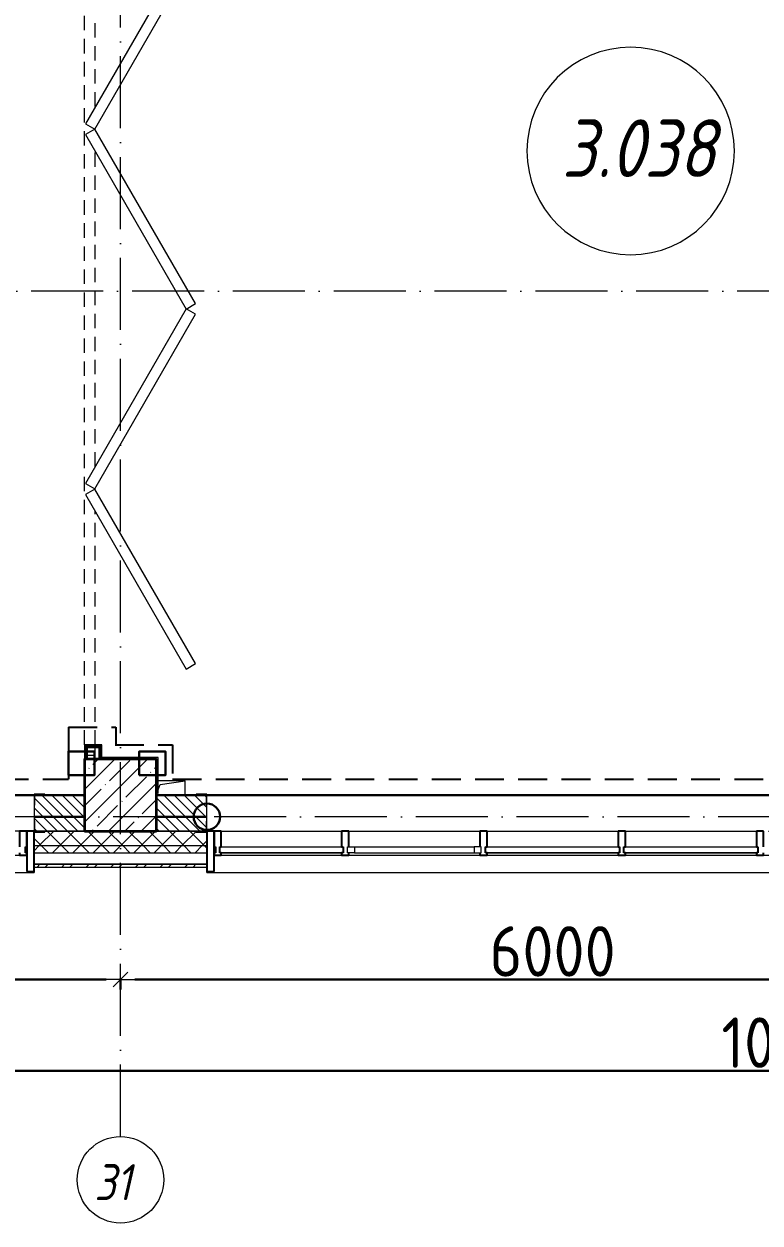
# Model space of a CAD drawing. Header units: millimetres. Extents: x -213536 to 1564669, y -45299 to 942238.
# Drawn here: x 476972 to 482082, y 422415 to 430739 of the extents above; entities that cross this region are included whole.
import ezdxf

# ---------------------------------------------------------------- set-up
doc = ezdxf.new("R2010")
doc.units = ezdxf.units.MM
for name, pattern in [('200_ШТРИХ__ш1_п0_6_', [160, 100, -60]), ('50_200_ШТРИХ_1Т_ш5_п1_п1_', [700, 500, -100, 0, -100]), ('Штрих короткий', [300, 150, -150]), ('Штриховая _2 мм - 1 мм_', [300, 200, -100])]:
    doc.linetypes.add(name, pattern=pattern)
for name, color, linetype, lineweight in [('0-1', 7, 'Continuous', 5), ('0-2', 7, 'Continuous', 9), ('2.1) ПГП окна 2.8 м', 5, 'Continuous', 30), ('3) ЖБ 4м', 3, 'Continuous', 30), ('3.1) ЖБ окна 1.2 м', 102, 'Continuous', 30), ('4) Метл уголки', 6, 'Continuous', 30), ('5) Швы', 2, 'Continuous', 30), ('Импосты витража', 7, 'Continuous', 9), ('Импосты витража-1', 7, 'Continuous', 25), ('Каркас_Импост', 7, 'Continuous', 13), ('Марки помещений', 7, 'Continuous', 9), ('Несущие колонны', 7, 'Continuous', 9), ('Несущие колонны-1', 7, 'Continuous', 35), ('Обобщенные модели', 7, 'Continuous', 9), ('Общие ребра', 7, 'Continuous', 9), ('Окна', 7, 'Continuous', 9), ('Оси', 7, 'Continuous', 9), ('Оси-1', 7, 'Continuous', 20), ('Оси-2', 7, '50_200_ШТРИХ_1Т_ш5_п1_п1_', 9), ('Остекление-1', 7, 'Continuous', 9), ('Открывание в плане-1', 7, '200_ШТРИХ__ш1_п0_6_', 9), ('Перемычка-1', 7, 'Штрих короткий', 9), ('Размеры', 7, 'Continuous', 15), ('Стены', 7, 'Continuous', 9), ('Стены-1', 7, 'Continuous', 13), ('Штриховка разреза-1', 7, 'Continuous', 9)]:
    doc.layers.add(name, color=color, linetype=linetype, lineweight=lineweight)
for name, color, linetype, lineweight, true_color in [('Каркас_Импост-2', 7, 'Continuous', 9, 0xaaaaaa), ('СТ-1_1', 7, 'Штриховая _2 мм - 1 мм_', 90, 0x888888), ('Штриховка разреза-4', 1, 'Continuous', 9, 0xff0000)]:
    doc.layers.add(name, color=color, linetype=linetype, lineweight=lineweight, true_color=true_color)
doc.layers.get('0-2').off()
doc.styles.add('ISOCPEUR_I_1', font='isocpeui.ttf', dxfattribs={"width": 0.85, "height": 2.5})
doc.styles.add('ISOCPEUR_I_2', font='isocpeui.ttf', dxfattribs={"width": 0.85, "height": 2.3})
doc.styles.add('СПДС', font='isocpeur.ttf', dxfattribs={"width": 0.9})
doc.dimstyles.new('Размера А3', dxfattribs={"dimtxt": 200, "dimasz": 100, "dimexe": 70, "dimexo": 100, "dimgap": 20, "dimtad": 1, "dimdec": 0, "dimrnd": 10, "dimzin": 0, "dimdsep": 46, "dimtxsty": 'СПДС', "dimblk": 'ARROWHEAD_6', "dimcen": 1, "dimclrd": 256, "dimclre": 256, "dimclrt": 256, "dimazin": 0, "dimtfac": 1, "dimtdec": 0, "dimtmove": 2, "dimatfit": 3, "dimfxl": 1, "dimtolj": 1, "dimtzin": 0, "dimarcsym": 0})
pattern_1 = [(45, (0, 0), (-70.71068, 70.71068), []), (135, (0, 0), (-70.71068, -70.71068), [])]
pattern_2 = [(135, (0, 0), (-35.35534, -35.35534), [])]

# ---------------------------------------------------------------- blocks, each defined once
blk = doc.blocks.new('Ось сетки - Круг_Ø6_00__ISO-2_5_0_9K_-16731441-АИ2_03_План отделки стен 3-го этажа _Часть 2_')
at = {"layer": 'Оси-1'}
blk.add_circle((0, 0), 3, dxfattribs=at)
blk = doc.blocks.new('ARROWHEAD_6')
at = {"color": 0, "linetype": 'Continuous'}
for p, q in [((0, 0), (-1, 0)), ((-0.5, -0.5), (0.5, 0.5))]:
    blk.add_line(p, q, dxfattribs=at)
blk = doc.blocks.new('*D4726')
at = {"layer": 'Defpoints', "color": 0, "transparency": 16777216}
for p in [(474642.1, 424211.7), (477642.1, 424211.7), (477642.1, 424105.6)]:
    blk.add_point(p, dxfattribs=at)
at = {"layer": 'Размеры', "lineweight": -2, "transparency": 16777216}
for p, q in [((474642.1, 424111.7), (474642.1, 424035.6)), ((474742.1, 424105.6), (477542.1, 424105.6)), ((477642.1, 424111.7), (477642.1, 424035.6))]:
    blk.add_line(p, q, dxfattribs=at)
at = {"layer": 'Размеры', "lineweight": -2, "transparency": 16777216, "xscale": 100, "yscale": 100, "zscale": 100, "rotation": 180}
blk.add_blockref('ARROWHEAD_6', (474642.1, 424105.6), dxfattribs=at)
at = {"layer": 'Размеры', "lineweight": -2, "transparency": 16777216, "xscale": 100, "yscale": 100, "zscale": 100}
blk.add_blockref('ARROWHEAD_6', (477642.1, 424105.6), dxfattribs=at)
at = {"layer": 'Размеры', "transparency": 16777216, "insert": (476142.1, 424300.6), "char_height": 350, "width": 2.488, "attachment_point": 5, "style": 'СПДС'}
blk.add_mtext('\\A1;3000', dxfattribs=at)
blk = doc.blocks.new('*D4727')
at = {"layer": 'Defpoints', "color": 0, "transparency": 16777216}
for p in [(477642.1, 424211.7), (483642.1, 424211.7), (483642.1, 424105.6)]:
    blk.add_point(p, dxfattribs=at)
at = {"layer": 'Размеры', "lineweight": -2, "transparency": 16777216}
for p, q in [((477642.1, 424111.7), (477642.1, 424035.6)), ((477742.1, 424105.6), (483542.1, 424105.6)), ((483642.1, 424111.7), (483642.1, 424035.6))]:
    blk.add_line(p, q, dxfattribs=at)
at = {"layer": 'Размеры', "lineweight": -2, "transparency": 16777216, "xscale": 100, "yscale": 100, "zscale": 100, "rotation": 180}
blk.add_blockref('ARROWHEAD_6', (477642.1, 424105.6), dxfattribs=at)
at = {"layer": 'Размеры', "lineweight": -2, "transparency": 16777216, "xscale": 100, "yscale": 100, "zscale": 100}
blk.add_blockref('ARROWHEAD_6', (483642.1, 424105.6), dxfattribs=at)
at = {"layer": 'Размеры', "transparency": 16777216, "insert": (480642.1, 424300.6), "char_height": 350, "width": 2.488, "attachment_point": 5, "style": 'СПДС'}
blk.add_mtext('\\A1;6000', dxfattribs=at)
blk = doc.blocks.new('*D4743')
at = {"layer": 'Defpoints', "color": 0, "transparency": 16777216}
for p in [(430692.1, 423578.1), (534192.1, 423578.1), (534192.1, 423472.1)]:
    blk.add_point(p, dxfattribs=at)
at = {"layer": 'Размеры', "lineweight": -2, "transparency": 16777216}
for p, q in [((430692.1, 423478.1), (430692.1, 423402.1)), ((430792.1, 423472.1), (534092.1, 423472.1)), ((534192.1, 423478.1), (534192.1, 423402.1))]:
    blk.add_line(p, q, dxfattribs=at)
at = {"layer": 'Размеры', "lineweight": -2, "transparency": 16777216, "xscale": 100, "yscale": 100, "zscale": 100, "rotation": 180}
blk.add_blockref('ARROWHEAD_6', (430692.1, 423472.1), dxfattribs=at)
at = {"layer": 'Размеры', "lineweight": -2, "transparency": 16777216, "xscale": 100, "yscale": 100, "zscale": 100}
blk.add_blockref('ARROWHEAD_6', (534192.1, 423472.1), dxfattribs=at)
at = {"layer": 'Размеры', "transparency": 16777216, "insert": (482442.1, 423667.1), "char_height": 350, "width": 3.544, "attachment_point": 5, "style": 'СПДС'}
blk.add_mtext('\\A1;103500', dxfattribs=at)
blk = doc.blocks.new('BSC_Колонна _Прямоугольная - 500х500-V109-АИ2_03_План отделки стен 3-го этажа _Часть 2_')
at = {"layer": 'Несущие колонны'}
h = blk.add_hatch(dxfattribs=at)
h.set_pattern_fill('FP_99', color=256, style=0, pattern_type=2)
h.set_pattern_definition([(45, (-46950, -150), (-114.04925, 114.04925), []), (45, (-46835.95, -150), (-114.04925, 114.04925), [201.613, -40.323, 3.353, -36.97])])
h.paths.add_polyline_path([(-250, -250), (250, -250), (250, 250), (-250, 250)], flags=0)
at = {"layer": 'Несущие колонны-1'}
for p, q in [((250, 250), (-250, 250)), ((-250, 250), (-250, -250)), ((250, -250), (250, 250)), ((-250, -250), (250, -250))]:
    blk.add_line(p, q, dxfattribs=at)
blk = doc.blocks.new('Проем_Дверь_Прямоугольный - 1800х2700h_оконные проемы-25805030-АИ2_03_План отделки стен 3-го этажа _Часть 2_')
at = {"layer": 'Перемычка-1'}
for p, q in [((900, 125), (-900, 125)), ((900, -125), (-900, -125))]:
    blk.add_line(p, q, dxfattribs=at)
blk = doc.blocks.new('DOR__перегородка__Прямоугольная - Вн_ДПГ_6850х3600h-27699524-АИ2_03_План отделки стен 3-го этажа _Часть 2_')
at = {"layer": 'Каркас_Импост'}
for p, q in [((1812.7, -6.7), (600.4, -706.9)), ((637.9, -771.8), (1850.3, -71.7)), ((1850.3, -71.7), (1812.7, -6.7)), ((1888.4, -6.7), (1850.9, -71.7)), ((1850.9, -71.7), (3063.3, -771.8)), ((3100.8, -706.9), (1888.4, -6.7)), ((4312.1, -6.7), (3099.7, -706.9)), ((3137.3, -771.8), (4349.6, -71.7)), ((4349.6, -71.7), (4312.1, -6.7)), ((4386.7, -6.7), (4349.2, -71.7)), ((4349.2, -71.7), (5561.6, -771.8)), ((5599.1, -706.9), (4386.7, -6.7)), ((6811.4, -6.7), (5599.1, -706.9)), ((5636.6, -771.8), (6848.9, -71.7)), ((6848.9, -71.7), (6811.4, -6.7)), ((600.4, -706.9), (637.9, -771.8)), ((3063.3, -771.8), (3100.8, -706.9)), ((3099.7, -706.9), (3137.3, -771.8)), ((5561.6, -771.8), (5599.1, -706.9)), ((5599.1, -706.9), (5636.6, -771.8))]:
    blk.add_line(p, q, dxfattribs=at)
at = {"layer": 'Открывание в плане-1'}
for p, q in [((75, 0), (6850, 0)), ((6850, -1474.2), (6850, 0)), ((0, -75), (0, -20)), ((0, -75), (55, -75)), ((75, -75), (1694.5, -75)), ((1844.5, -75), (1856.7, -75)), ((2006.7, -75), (4193.8, -75)), ((4343.8, -75), (4355, -75)), ((4505, -75), (6693.2, -75)), ((6475.2, -200.9), (6475.2, -75)), ((6550.2, -157.6), (6550.2, -75)), ((6625.2, -114.3), (6625.2, -75)), ((6843.2, -75), (6850, -75)), ((6700.2, -1474.2), (6700.2, -157.6)), ((6775.2, -1474.2), (6775.2, -114.3)), ((6550.2, -1474.2), (6550.2, -244.2)), ((6625.2, -1474.2), (6625.2, -200.9)), ((6475.2, -1474.2), (6475.2, -287.5)), ((6475.2, -1474.2), (6850, -1474.2))]:
    blk.add_line(p, q, dxfattribs=at)
blk = doc.blocks.new('Прямоугольный импост - Импост структурный с накладкой - 150мм-V161-АИ2_03_План отделки стен 3-го этажа _Часть 2_')
at = {"layer": 'Импосты витража-1'}
for p, q in [((-25, 0), (-25, 17)), ((-25, 17), (25, 17)), ((25, 0), (15, 0)), ((15, 0), (15, -40)), ((25, 17), (25, 0)), ((-25, -150), (-25, -40)), ((15, -40), (25, -40)), ((25, -40), (25, -150)), ((25, -150), (-25, -150))]:
    blk.add_line(p, q, dxfattribs=at)
blk = doc.blocks.new('Прямоугольный импост - Откос НВФ_50х280 мм-V169-АИ2_03_План отделки стен 3-го этажа _Часть 2_')
at = {"layer": 'Импосты витража-1'}
for p, q in [((-50, 130), (0, 130)), ((-50, -150), (-50, 130)), ((0, 130), (0, -144)), ((0, -150), (-50, -150))]:
    blk.add_line(p, q, dxfattribs=at)
blk = doc.blocks.new('Проем_Дверь_Прямоугольный - 4800х2700h_оконные проемы-26053820-АИ2_03_План отделки стен 3-го этажа _Часть 2_')
at = {"layer": 'Перемычка-1'}
for p, q in [((2400, 125), (-2400, 125)), ((2400, -125), (-2400, -125))]:
    blk.add_line(p, q, dxfattribs=at)
blk = doc.blocks.new('Фахверк_СКБ_Уголок - 250_2700-27497298-АИ2_03_План отделки стен 3-го этажа _Часть 2_')
at = {"layer": 'Обобщенные модели'}
for p, q in [((200, 181), (125, 181)), ((125, 181), (125, 106)), ((131, 106), (131, 175)), ((131, 175), (200, 175)), ((200, 175), (200, 181)), ((125, 106), (131, 106)), ((131, -6), (125, -6)), ((125, -6), (125, -81)), ((125, -81), (200, -81)), ((131, -75), (131, -6)), ((200, -75), (131, -75)), ((200, -81), (200, -75))]:
    blk.add_line(p, q, dxfattribs=at)
blk = doc.blocks.new('PNS_Панель прямоугольная1 - Нр_Стекло - 40мм-28068333-АИ2_03_План отделки стен 3-го этажа _Часть 2_')
at = {"layer": 'Остекление-1'}
for p, q in [((-417.5, 40), (417.5, 40)), ((-427.5, 0), (427.5, 0)), ((417.5, 0), (-417.5, 0))]:
    blk.add_line(p, q, dxfattribs=at)
blk = doc.blocks.new('PNS_Панель прямоугольная2 - Нр_Стекло - 40мм-28151954-АИ2_03_План отделки стен 3-го этажа _Часть 2_')
at = {"layer": 'Каркас_Импост'}
for p, q in [((-465, 0), (-465, 40)), ((-465, 40), (-415, 40)), ((-415, 40), (-415, 0)), ((465, 40), (415, 40)), ((415, 40), (415, 0)), ((465, 0), (465, 40)), ((-415, 0), (-465, 0)), ((415, 0), (465, 0))]:
    blk.add_line(p, q, dxfattribs=at)
at = {"layer": 'Каркас_Импост-2'}
for p, q in [((-415, 40), (415, 40)), ((-415, 0), (415, 0))]:
    blk.add_line(p, q, dxfattribs=at)
blk = doc.blocks.new('PNS_Панель прямоугольная1 - Нр_Стекло - 40мм-25328009-АИ2_03_План отделки стен 3-го этажа _Часть 2_')
at = {"layer": 'Остекление-1'}
for p, q in [((-455, 40), (455, 40)), ((-465, 0), (465, 0)), ((455, 0), (-455, 0))]:
    blk.add_line(p, q, dxfattribs=at)
blk = doc.blocks.new('Прямоугольный импост - Импост структурный с накладкой - 150мм-28072255-АИ2_03_План отделки стен 3-го этажа _Часть 2_')
at = {"layer": 'Импосты витража'}
for p, q in [((47650, -100), (48485, -100)), ((47650, -267), (48485, -267))]:
    blk.add_line(p, q, dxfattribs=at)
blk = doc.blocks.new('Прямоугольный импост - Импост структурный с накладкой - 150мм-28072245-АИ2_03_План отделки стен 3-го этажа _Часть 2_')
at = {"layer": 'Импосты витража'}
for p, q in [((48535, -100), (49445, -100)), ((48535, -267), (49445, -267))]:
    blk.add_line(p, q, dxfattribs=at)
blk = doc.blocks.new('Прямоугольный импост - Импост структурный с накладкой - 150мм-28072247-АИ2_03_План отделки стен 3-го этажа _Часть 2_')
at = {"layer": 'Импосты витража-1'}
for p, q in [((-25, 0), (-25, 17)), ((-25, 17), (25, 17)), ((-15, 0), (-25, 0)), ((-15, -40), (-15, 0)), ((25, 0), (15, 0)), ((15, 0), (15, -40)), ((25, 17), (25, 0)), ((-25, -150), (-25, -40)), ((-25, -40), (-15, -40)), ((15, -40), (25, -40)), ((25, -40), (25, -150)), ((25, -150), (-25, -150))]:
    blk.add_line(p, q, dxfattribs=at)
blk = doc.blocks.new('Прямоугольный импост - Импост структурный с накладкой - 150мм-V191-АИ2_03_План отделки стен 3-го этажа _Часть 2_')
at = {"layer": 'Импосты витража-1'}
for p, q in [((-25, 0), (-25, 17)), ((-25, 17), (25, 17)), ((-15, 0), (-25, 0)), ((-15, -40), (-15, 0)), ((25, 17), (25, 0)), ((-25, -150), (-25, -40)), ((-25, -40), (-15, -40)), ((25, -40), (25, -150)), ((25, -150), (-25, -150))]:
    blk.add_line(p, q, dxfattribs=at)
blk = doc.blocks.new('Прямоугольный импост - Импост структурный с накладкой - 150мм-V192-АИ2_03_План отделки стен 3-го этажа _Часть 2_')
at = {"layer": 'Импосты витража-1'}
for p, q in [((-25, 0), (-25, 17)), ((-25, 17), (25, 17)), ((25, 0), (15, 0)), ((15, 0), (15, -40)), ((25, 17), (25, 0)), ((-25, -150), (-25, -40)), ((15, -40), (25, -40)), ((25, -40), (25, -150)), ((25, -150), (-25, -150))]:
    blk.add_line(p, q, dxfattribs=at)
blk = doc.blocks.new('Прямоугольный импост - Импост структурный с накладкой - 150мм-28072285-АИ2_03_План отделки стен 3-го этажа _Часть 2_')
at = {"layer": 'Импосты витража-1'}
for p, q in [((-25, 0), (-25, 17)), ((-25, 17), (25, 17)), ((-15, 0), (-25, 0)), ((-15, -40), (-15, 0)), ((25, 0), (15, 0)), ((15, 0), (15, -40)), ((25, 17), (25, 0)), ((-25, -150), (-25, -40)), ((-25, -40), (-15, -40)), ((15, -40), (25, -40)), ((25, -40), (25, -150)), ((25, -150), (-25, -150))]:
    blk.add_line(p, q, dxfattribs=at)
blk = doc.blocks.new('Прямоугольный импост - Откос НВФ_50х280 мм-26226373-АИ2_03_План отделки стен 3-го этажа _Часть 2_')
at = {"layer": 'Импосты витража-1'}
for p, q in [((0, 130), (-50, 130)), ((-50, 130), (-50, -150)), ((0, -144), (0, 130)), ((-50, -150), (0, -150))]:
    blk.add_line(p, q, dxfattribs=at)
blk = doc.blocks.new('AR_Отверстие прямоугольное _в плите_ - AR_Отверстие прямоугольное _в плите_-V220-АИ2_03_План отделки стен 3-го этажа _Часть 2_')
at = {"layer": 'Обобщенные модели'}
for p, q in [((100, 50), (-88, 50)), ((-88, -14), (-75, 25)), ((-75, 25), (100, 50)), ((100, -50), (100, 50))]:
    blk.add_line(p, q, dxfattribs=at)
blk = doc.blocks.new('Отлив_СКБ - Отлив витража_120_НВФ-31885687-АИ2_03_План отделки стен 3-го этажа _Часть 2_')
at = {"layer": 'Окна'}
for p, q in [((1750, -2), (50, -2)), ((0, -120), (0, -113)), ((0, -120), (1800, -120)), ((1800, -113), (1800, -120))]:
    blk.add_line(p, q, dxfattribs=at)
blk = doc.blocks.new('Отлив_СКБ - Отлив витража_120_НВФ-31885688-АИ2_03_План отделки стен 3-го этажа _Часть 2_')
at = {"layer": 'Окна'}
for p, q in [((4750, -2), (50, -2)), ((0, -120), (0, -113)), ((0, -120), (4800, -120)), ((4800, -113), (4800, -120))]:
    blk.add_line(p, q, dxfattribs=at)
blk = doc.blocks.new('0125-Р-ОО-Ш2-АР-о_23_10_2024_rvt-1-АИ2_03_План отделки стен 3-го этажа _Часть 2_')
at = {"layer": 'Штриховка разреза-1'}
h = blk.add_hatch(dxfattribs=at)
h.set_pattern_fill('FP_1', color=256, style=0, pattern_type=2)
h.set_pattern_definition(pattern_2)
h.paths.add_polyline_path([(46356, -100), (46700, -100), (46700, 150), (46356, 150), (46356, 81), (46350, 81), (46350, -31), (46356, -31), (46356, -95.7)], flags=0)
h.paths.add_polyline_path([(44475, -100), (44544, -100), (44544, -31), (44550, -31), (44550, 81), (44544, 81), (44544, 150), (44200, 150), (44200, -100), (44405.4, -100)], flags=0)
h = blk.add_hatch(dxfattribs=at)
h.set_pattern_fill('FP_1', color=256, style=0, pattern_type=2)
h.set_pattern_definition(pattern_2)
h.paths.add_polyline_path([(52700, -100), (52700, 150), (52356, 150), (52356, 81), (52350, 81), (52350, -31), (52356, -31), (52356, -100), (52606, -100)], flags=0)
h.paths.add_polyline_path([(47475, -100), (47544, -100), (47544, -31), (47550, -31), (47550, 81), (47544, 81), (47544, 150), (47200, 150), (47200, -100), (47201.4, -100)], flags=0)
h = blk.add_hatch(dxfattribs=at)
h.set_pattern_fill('FP_81', color=256, style=0, pattern_type=2)
h.set_pattern_definition(pattern_1)
h.paths.add_polyline_path([(102188.9, -200), (103600, -200), (103600, -100), (94575, -100), (94575, -106), (94500, -106), (94500, -200), (98460.9, -200)], flags=0)
h.paths.add_polyline_path([(91850, -200), (92700, -200), (92700, -106), (92625, -106), (92625, -100), (84750, -100), (84750, -200), (91350, -200)], flags=0)
h.paths.add_polyline_path([(83549.1, -200), (83750, -200), (83750, -100), (82625, -100), (82625, -106), (82550, -106), (82550, -200), (82617.1, -200)], flags=0)
h.paths.add_polyline_path([(80675, -200), (80750, -200), (80750, -106), (80675, -106), (80675, -100), (79625, -100), (79625, -106), (79550, -106), (79550, -200), (79821.1, -200)], flags=0)
h.paths.add_polyline_path([(77750, -200), (77750, -100), (76625, -100), (76625, -106), (76550, -106), (76550, -200), (77250, -200)], flags=0)
h.paths.add_polyline_path([(73425, -200), (74750, -200), (74750, -100), (73425, -100), (73425, -106), (73350, -106), (73350, -200), (73356, -200)], flags=0)
h.paths.add_polyline_path([(70350, -200), (71550, -200), (71550, -106), (71475, -106), (71475, -100), (70425, -100), (70425, -106), (70350, -106)], flags=0)
h.paths.add_polyline_path([(67356, -200), (68550, -200), (68550, -100), (67425, -100), (67425, -106), (67350, -106), (67350, -200)], flags=0)
h.paths.add_polyline_path([(64909.2, -200), (65550, -200), (65550, -106), (65475, -106), (65475, -100), (64425, -100), (64425, -106), (64350, -106), (64350, -200)], flags=0)
h.paths.add_polyline_path([(62200, -200), (62550, -200), (62550, -106), (62475, -106), (62475, -100), (61425, -100), (61425, -106), (61350, -106), (61350, -200), (62113.2, -200)], flags=0)
h.paths.add_polyline_path([(59550, -200), (59550, -106), (59475, -106), (59475, -100), (58425, -100), (58425, -106), (58350, -106), (58350, -200), (59317.3, -200)], flags=0)
h.paths.add_polyline_path([(56521.3, -200), (56550, -200), (56550, -106), (56475, -106), (56475, -100), (55425, -100), (55425, -106), (55350, -106), (55350, -200), (55589.3, -200)], flags=0)
h.paths.add_polyline_path([(52350, -200), (53550, -200), (53550, -106), (53475, -106), (53475, -100), (52425, -100), (52425, -106), (52350, -106)], flags=0)
h.paths.add_polyline_path([(47475, -200), (47550, -200), (47550, -106), (47475, -106), (47475, -100), (46425, -100), (46425, -106), (46350, -106), (46350, -200), (47201.4, -200)], flags=0)
h.paths.add_polyline_path([(44405.4, -200), (44550, -200), (44550, -106), (44475, -106), (44475, -100), (43425, -100), (43425, -106), (43350, -106), (43350, -200), (43473.4, -200)], flags=0)
h.paths.add_polyline_path([(41550, -200), (41550, -106), (41475, -105.4), (41475, -100), (40150, -100), (40150, -200), (41544, -200)], flags=0)
h.paths.add_polyline_path([(38350, -200), (38350, -106), (38275, -106), (38275, -100), (37150, -100), (37150, -200), (37881.4, -200)], flags=0)
h.paths.add_polyline_path([(34153.5, -200), (35350, -200), (35350, -106), (35275, -106), (35275, -100), (34225, -100), (34225, -106), (34150, -106), (34150, -200)], flags=0)
h.paths.add_polyline_path([(32275, -200), (32350, -200), (32350, -106), (32275, -106), (32275, -100), (31150, -100), (31150, -200), (31650, -200)], flags=0)
h.paths.add_polyline_path([(28650, -200), (29350, -200), (29350, -106), (29275, -106), (29275, -100), (28150, -100), (28150, -200), (28561.5, -200)], flags=0)
h.paths.add_polyline_path([(25299.5, -200), (26350, -200), (26350, -106), (26275, -106), (26275, -100), (25225, -100), (25225, -106), (25150, -106), (25150, -200), (25225, -200)], flags=0)
h.paths.add_polyline_path([(17350, -200), (17350, -106), (17275, -106), (17275, -100), (16225, -100), (16225, -106), (16150, -106), (16150, -200), (17250, -200)], flags=0)
h.paths.add_polyline_path([(15150, -200), (15150, -106), (15075, -106), (15075, -100), (9825, -100), (9825, -106), (9750, -106), (9750, -200), (14581.6, -200)], flags=0)
h.paths.add_polyline_path([(8057.7, -200), (8750, -200), (8750, -106), (8675, -106), (8675, -100), (-100, -100), (-100, -200), (7125.7, -200)], flags=0)
h = blk.add_hatch(dxfattribs=at)
h.set_pattern_fill('FP_81', color=256, style=0, pattern_type=2)
h.set_pattern_definition(pattern_1)
h.paths.add_polyline_path([(103120.9, -250), (103700, -250), (103700, -200), (94500, -200), (94500, -250), (102188.9, -250)], flags=0)
h.paths.add_polyline_path([(92700, -250), (92700, -200), (84750, -200), (84750, -250), (91937, -250)], flags=0)
h.paths.add_polyline_path([(83549.1, -250), (83750, -250), (83750, -200), (82550, -200), (82550, -250), (82617.1, -250)], flags=0)
h.paths.add_polyline_path([(79821.1, -250), (80750, -250), (80750, -200), (79550, -200), (79550, -250)], flags=0)
h.paths.add_polyline_path([(77750, -250), (77750, -200), (76550, -200), (76550, -250), (77025.1, -250)], flags=0)
h.paths.add_polyline_path([(74229.1, -250), (74750, -250), (74750, -200), (73350, -200), (73350, -250)], flags=0)
h.paths.add_polyline_path([(70501.2, -250), (71550, -250), (71550, -200), (70350, -200), (70350, -250)], flags=0)
h.paths.add_polyline_path([(68550, -250), (68550, -200), (67350, -200), (67350, -250), (67705.2, -250)], flags=0)
h.paths.add_polyline_path([(64909.2, -250), (65550, -250), (65550, -200), (64350, -200), (64350, -250)], flags=0)
h.paths.add_polyline_path([(62550, -250), (62550, -200), (61350, -200), (61350, -250), (62113.2, -250)], flags=0)
h.paths.add_polyline_path([(59317.3, -250), (59550, -250), (59550, -200), (58350, -200), (58350, -250)], flags=0)
h.paths.add_polyline_path([(56521.3, -250), (56550, -250), (56550, -200), (55350, -200), (55350, -250), (55589.3, -250)], flags=0)
h.paths.add_polyline_path([(53550, -250), (53550, -200), (52350, -200), (52350, -250), (52793.3, -250)], flags=0)
h.paths.add_polyline_path([(46735.4, -250), (47550, -250), (47550, -200), (46350, -200), (46350, -250)], flags=0)
h.paths.add_polyline_path([(44550, -250), (44550, -200), (43350, -200), (43350, -250), (44405.4, -250)], flags=0)
h.paths.add_polyline_path([(41550, -250), (41550, -200), (40150, -200), (40150, -250), (40677.4, -250)], flags=0)
h.paths.add_polyline_path([(37881.4, -250), (38350, -250), (38350, -200), (37150, -200), (37150, -250), (37415.4, -250)], flags=0)
h.paths.add_polyline_path([(35085.5, -250), (35350, -250), (35350, -200), (34150, -200), (34150, -250), (34153.5, -250)], flags=0)
h.paths.add_polyline_path([(32350, -250), (32350, -200), (31150, -200), (31150, -250), (31357.5, -250)], flags=0)
h.paths.add_polyline_path([(28561.5, -250), (29350, -250), (29350, -200), (28150, -200), (28150, -250)], flags=0)
h.paths.add_polyline_path([(25765.5, -250), (26350, -250), (26350, -200), (25150, -200), (25150, -250), (25299.5, -250)], flags=0)
h.paths.add_polyline_path([(17350, -250), (17350, -200), (16150, -200), (16150, -250), (16445.6, -250)], flags=0)
h.paths.add_polyline_path([(14581.6, -250), (15150, -250), (15150, -200), (9750, -200), (9750, -250), (12717.6, -250)], flags=0)
h.paths.add_polyline_path([(8057.7, -250), (8750, -250), (8750, -200), (-200, -200), (-200, -250), (7125.7, -250)], flags=0)
h = blk.add_hatch(dxfattribs=at)
h.set_pattern_fill('FP_80', color=256, style=0, pattern_type=2)
h.set_pattern_definition([(45, (0, 0), (-85.53659, 85.53659), []), (45, (57.02, 0), (-85.53659, 85.53659), [])])
h.paths.add_polyline_path([(74215, -350), (74215, -330), (73351, -330), (73351, -350)], flags=0)
h.paths.add_polyline_path([(71550, -350), (71550, -330), (70350, -330), (70350, -350), (71433.2, -350)], flags=0)
h.paths.add_polyline_path([(68550, -350), (68550, -330), (67350, -330), (67350, -350), (67705.2, -350)], flags=0)
h.paths.add_polyline_path([(65550, -350), (65550, -330), (64351, -330), (64351, -350), (64909.2, -350)], flags=0)
h.paths.add_polyline_path([(62550, -350), (62550, -330), (61350, -330), (61350, -350), (62113.2, -350)], flags=0)
h.paths.add_polyline_path([(59550, -350), (59550, -330), (58351, -330), (58351, -350), (59317.3, -350)], flags=0)
h.paths.add_polyline_path([(56521.3, -350), (56550, -350), (56550, -330), (55350, -330), (55350, -350), (55589.3, -350)], flags=0)
h.paths.add_polyline_path([(53550, -350), (53550, -330), (52350, -330), (52350, -350), (52793.3, -350)], flags=0)
h.paths.add_polyline_path([(47201.4, -350), (47550, -350), (47550, -330), (46350, -330), (46350, -350), (46735.4, -350)], flags=0)
h.paths.add_polyline_path([(44405.4, -350), (44550, -350), (44550, -330), (43350, -330), (43350, -350), (43473.4, -350)], flags=0)
h.paths.add_polyline_path([(40685, -350), (41550, -350), (41550, -330), (40685, -330)], flags=0)
at = {"layer": 'Общие ребра'}
for p, q in [((47475, -100), (47200, -100)), ((47200, -100), (47475, -100)), ((46350, -200), (47550, -200)), ((46350, -250), (47550, -250))]:
    blk.add_line(p, q, dxfattribs=at)
at = {"layer": 'Стены'}
for p, q in [((44550, 150), (46350, 150)), ((47550, 150), (52350, 150))]:
    blk.add_line(p, q, dxfattribs=at)
at = {"layer": 'Стены-1'}
for p, q in [((46700, 150), (46425, 150)), ((47475, 150), (47200, 150)), ((46350, 81), (46350, -31)), ((47550, -31), (47550, 81)), ((46350, -106), (46350, -330)), ((46700, -100), (46425, -100)), ((46425, -100), (46700, -100)), ((47550, -330), (47550, -106)), ((46350, -330), (47550, -330)), ((47550, -330), (46350, -330)), ((46350, -330), (46350, -350)), ((47550, -350), (47550, -330)), ((46350, -350), (47550, -350))]:
    blk.add_line(p, q, dxfattribs=at)
at = {"layer": '0-2'}
for name, p, rotation in [('DOR__перегородка__Прямоугольная - Вн_ДПГ_6850х3600h-27699524-АИ2_03_План отделки стен 3-го этажа _Часть 2_', (46700, 425), 89.9999999999999), ('Фахверк_СКБ_Уголок - 250_2700-27497298-АИ2_03_План отделки стен 3-го этажа _Часть 2_', (47675, 75), 180), ('Проем_Дверь_Прямоугольный - 4800х2700h_оконные проемы-26053820-АИ2_03_План отделки стен 3-го этажа _Часть 2_', (49950, 25), 180), ('Прямоугольный импост - Откос НВФ_50х280 мм-26226373-АИ2_03_План отделки стен 3-го этажа _Часть 2_', (47550, -250), 180)]:
    blk.add_blockref(name, p, dxfattribs=dict(at, rotation=rotation))
for name, p in [('BSC_Колонна _Прямоугольная - 500х500-V109-АИ2_03_План отделки стен 3-го этажа _Часть 2_', (46950, 150)), ('AR_Отверстие прямоугольное _в плите_ - AR_Отверстие прямоугольное _в плите_-V220-АИ2_03_План отделки стен 3-го этажа _Часть 2_', (47300, 200)), ('Проем_Дверь_Прямоугольный - 1800х2700h_оконные проемы-25805030-АИ2_03_План отделки стен 3-го этажа _Часть 2_', (45450, 25)), ('Фахверк_СКБ_Уголок - 250_2700-27497298-АИ2_03_План отделки стен 3-го этажа _Часть 2_', (46225, -25)), ('Прямоугольный импост - Импост структурный с накладкой - 150мм-28072255-АИ2_03_План отделки стен 3-го этажа _Часть 2_', (0, 0)), ('Прямоугольный импост - Импост структурный с накладкой - 150мм-28072245-АИ2_03_План отделки стен 3-го этажа _Часть 2_', (0, 0)), ('Прямоугольный импост - Импост структурный с накладкой - 150мм-28072245-АИ2_03_План отделки стен 3-го этажа _Часть 2_', (960, 0)), ('Прямоугольный импост - Импост структурный с накладкой - 150мм-28072245-АИ2_03_План отделки стен 3-го этажа _Часть 2_', (1920, 0)), ('PNS_Панель прямоугольная1 - Нр_Стекло - 40мм-28068333-АИ2_03_План отделки стен 3-го этажа _Часть 2_', (48067.5, -250)), ('PNS_Панель прямоугольная2 - Нр_Стекло - 40мм-28151954-АИ2_03_План отделки стен 3-го этажа _Часть 2_', (48990, -250)), ('PNS_Панель прямоугольная1 - Нр_Стекло - 40мм-25328009-АИ2_03_План отделки стен 3-го этажа _Часть 2_', (49950, -250)), ('PNS_Панель прямоугольная1 - Нр_Стекло - 40мм-25328009-АИ2_03_План отделки стен 3-го этажа _Часть 2_', (50910, -250)), ('Отлив_СКБ - Отлив витража_120_НВФ-31885687-АИ2_03_План отделки стен 3-го этажа _Часть 2_', (44550, -267)), ('Отлив_СКБ - Отлив витража_120_НВФ-31885688-АИ2_03_План отделки стен 3-го этажа _Часть 2_', (47550, -267))]:
    blk.add_blockref(name, p, dxfattribs=at)
at = {"layer": '0-2', "extrusion": (0, 0, -1), "rotation": 180}
for name, p in [('Прямоугольный импост - Импост структурный с накладкой - 150мм-V161-АИ2_03_План отделки стен 3-го этажа _Часть 2_', (-46275, -250)), ('Прямоугольный импост - Откос НВФ_50х280 мм-V169-АИ2_03_План отделки стен 3-го этажа _Часть 2_', (-46350, -250)), ('Прямоугольный импост - Импост структурный с накладкой - 150мм-28072247-АИ2_03_План отделки стен 3-го этажа _Часть 2_', (-47625, -250)), ('Прямоугольный импост - Импост структурный с накладкой - 150мм-V191-АИ2_03_План отделки стен 3-го этажа _Часть 2_', (-48510, -250)), ('Прямоугольный импост - Импост структурный с накладкой - 150мм-V192-АИ2_03_План отделки стен 3-го этажа _Часть 2_', (-49470, -250)), ('Прямоугольный импост - Импост структурный с накладкой - 150мм-28072285-АИ2_03_План отделки стен 3-го этажа _Часть 2_', (-50430, -250)), ('Прямоугольный импост - Импост структурный с накладкой - 150мм-V191-АИ2_03_План отделки стен 3-го этажа _Часть 2_', (-51390, -250))]:
    blk.add_blockref(name, p, dxfattribs=at)
blk = doc.blocks.new('AI_Марка_Помещение_х1__Общий_E___ISO-2_1K_ - Номер-16210215-АИ2_03_План отделки стен 3-го этажа _Часть 2_')
at = {"layer": 'Марки помещений'}
for start, end in [(360, 180), (180, 360)]:
    blk.add_arc((0.039, 0.312), 2.4, start, end, dxfattribs=at)
blk = doc.blocks.new('3этНиз')
at = {"layer": 'Штриховка разреза-4'}
for points in [[(477412.1, 425635.4), (477412.1, 425735.4), (477392.1, 425735.4), (477392.1, 425635.4)], [(477492.1, 425715.4), (477492.1, 425735.4), (477412.1, 425735.4), (477412.1, 425715.4), (477427.4, 425715.4)], [(477492.1, 425635.4), (477512.1, 425635.4), (477512.1, 425735.4), (477492.1, 425735.4), (477492.1, 425715.4)]]:
    blk.add_hatch(color=256, dxfattribs=at).paths.add_polyline_path(points, flags=0)
at = {"layer": 'Общие ребра'}
blk.add_line((477512.1, 425647.4), (477512.1, 425635.4), dxfattribs=at)
at = {"layer": 'СТ-1_1', "lineweight": 25}
for p, q in [((477280.1, 425857.4), (477280.1, 425497.4)), ((477280.1, 425857.4), (477609.3, 425857.4)), ((477609.3, 425857.4), (477609.3, 425735.4)), ((477604.1, 425735.4), (478004.1, 425735.4)), ((478004.1, 425735.4), (478004.1, 425497.4)), ((475004.1, 425497.4), (477280.1, 425497.4)), ((478004.1, 425497.4), (483280.1, 425497.4))]:
    blk.add_line(p, q, dxfattribs=at)
at = {"layer": 'Стены-1'}
for p, q in [((477512.1, 425735.4), (477392.1, 425735.4)), ((477392.1, 425735.4), (477392.1, 425635.4)), ((477512.1, 425647.4), (477512.1, 425735.4)), ((477412.1, 425715.4), (477492.1, 425715.4)), ((477412.1, 425635.4), (477412.1, 425715.4)), ((477492.1, 425715.4), (477492.1, 425635.4)), ((477904.1, 425647.4), (477512.1, 425647.4)), ((477904.1, 425397.4), (477904.1, 425647.4)), ((477892.1, 425385.4), (477904.1, 425385.4))]:
    blk.add_line(p, q, dxfattribs=at)
at = {"layer": '0-1'}
blk.add_blockref('0125-Р-ОО-Ш2-АР-о_23_10_2024_rvt-1-АИ2_03_План отделки стен 3-го этажа _Часть 2_', (430692.1, 425235.4), dxfattribs=at)
at = {"layer": 'Марки помещений', "color": 3, "xscale": 300, "yscale": 300, "zscale": 99.99999999999993}
blk.add_blockref('AI_Марка_Помещение_х1__Общий_E___ISO-2_1K_ - Номер-16210215-АИ2_03_План отделки стен 3-го этажа _Часть 2_', (481172.3, 429764), dxfattribs=at)
at = {"layer": 'Марки помещений', "color": 114, "true_color": 0x139b48, "insert": (480706.2, 430076.9), "char_height": 400, "width": 785.654, "attachment_point": 1, "style": 'ISOCPEUR_I_2'}
blk.add_mtext('3.038', dxfattribs=at)
blk = doc.blocks.new('Ось 3 этаж')
at = {"layer": 'Оси-2'}
for p, q in [((477642.1, 423014.8), (477642.1, 437970.1)), ((535630.4, 428885.4), (428373.3, 428885.4)), ((536900.4, 425235.4), (428373.3, 425235.4))]:
    blk.add_line(p, q, dxfattribs=at)
at = {"layer": 'Оси-1', "xscale": 99.99999999999993, "yscale": 99.99999999999993, "zscale": 99.99999999999993}
blk.add_blockref('Ось сетки - Круг_Ø6_00__ISO-2_5_0_9K_-16731441-АИ2_03_План отделки стен 3-го этажа _Часть 2_', (477642.1, 422714.8), dxfattribs=at)
at = {"layer": 'Оси', "insert": (477461, 422823.5), "char_height": 250, "width": 346.329, "attachment_point": 1, "style": 'ISOCPEUR_I_1'}
blk.add_mtext('31', dxfattribs=at)
at = {"layer": 'Размеры'}
for base, p1, p2, picture, middle in [((477642.1, 424105.6), (474642.1, 424211.7), (477642.1, 424211.7), '*D4726', (476142.1, 424300.6)), ((483642.1, 424105.6), (477642.1, 424211.7), (483642.1, 424211.7), '*D4727', (480642.1, 424300.6)), ((534192.1, 423472.1), (430692.1, 423578.1), (534192.1, 423578.1), '*D4743', (482442.1, 423667.1))]:
    dim = blk.add_linear_dim(base=base, p1=p1, p2=p2, dimstyle='Размера А3', override={"dimtxt": 350}, dxfattribs=at)
    dim.commit()
    dim.dimension.update_dxf_attribs({"geometry": picture, "text_midpoint": middle})

msp = doc.modelspace()

# ---------------------------------------------------------------- linework, layer by layer
at = {"layer": '2.1) ПГП окна 2.8 м'}
for points in [[(477042.1, 425235.4), (477392.1, 425235.4)], [(477892.1, 425235.4), (478242.1, 425235.4)]]:
    msp.add_lwpolyline(points, dxfattribs=at)
at = {"layer": '3) ЖБ 4м'}
msp.add_lwpolyline([(477392.1, 425385.4), (477392.1, 425635.4), (477892.1, 425635.4), (477892.1, 425385.4)], dxfattribs=at)
at = {"layer": '3.1) ЖБ окна 1.2 м'}
for points in [[(474892.1, 425385.4), (477392.1, 425385.4)], [(477892.1, 425385.4), (483392.1, 425385.4)]]:
    msp.add_lwpolyline(points, dxfattribs=at)
at = {"layer": '4) Метл уголки'}
for points in [[(477280.1, 425523.8), (477461.4, 425523.8), (477461.4, 425688.5), (477280.1, 425688.5)], [(477772.9, 425523.8), (477954.2, 425523.8), (477954.2, 425688.5), (477772.9, 425688.5)]]:
    msp.add_lwpolyline(points, close=True, dxfattribs=at)
at = {"layer": '5) Швы'}
msp.add_circle((478242.1, 425235.4), 91.6, dxfattribs=at)

# ---------------------------------------------------------------- block references
at = {"color": 5, "lineweight": 30}
msp.add_blockref('Ось 3 этаж', (0, 0), dxfattribs=at)
at = {"layer": '3) ЖБ 4м'}
msp.add_blockref('3этНиз', (0, 0), dxfattribs=at)

# ---------------------------------------------------------------- texts
at = {"layer": 'Марки помещений', "color": 114, "true_color": 0x139b48, "insert": (480707, 430076.9), "char_height": 400, "width": 785.654, "attachment_point": 1, "style": 'ISOCPEUR_I_2'}
msp.add_mtext('3.038', dxfattribs=at)

doc.saveas('drawing.dxf')
